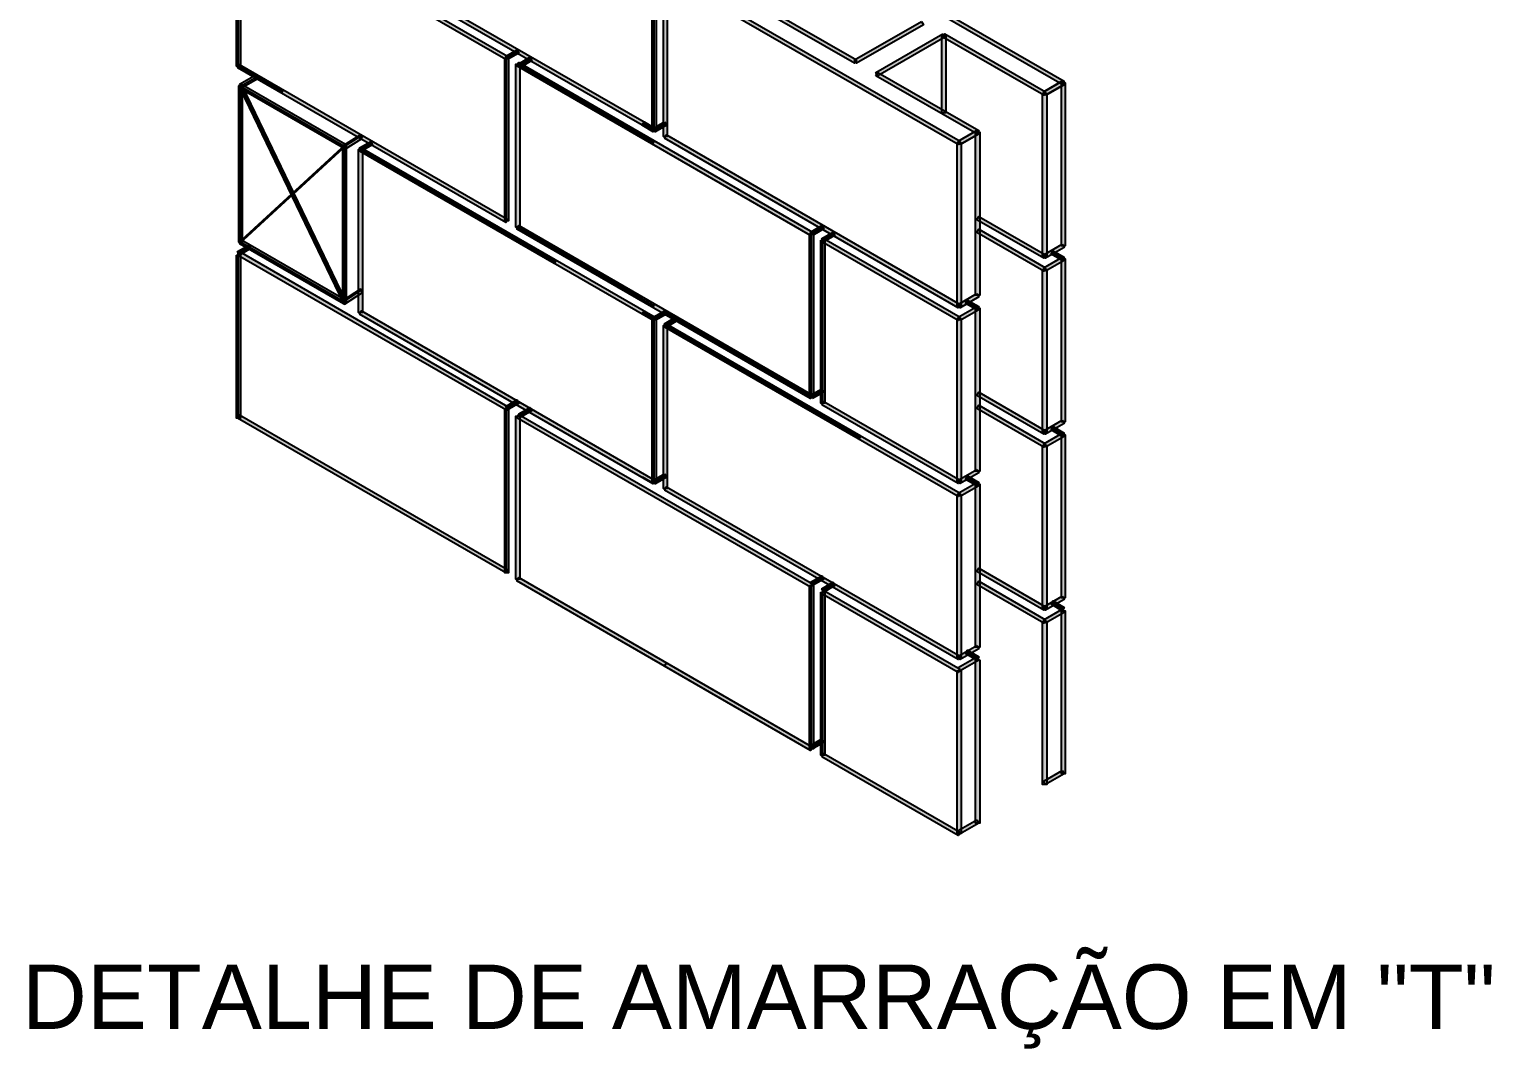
# Model space of a CAD drawing. Extents: x 0 to 119, y 0 to 84.
# Drawn here: x 50.27 to 57.08, y 52.25 to 57.01 of the extents above; entities that cross this region are included whole.
import ezdxf

# ---------------------------------------------------------------- set-up
doc = ezdxf.new("R2010")
doc.units = 0
doc.header["$MEASUREMENT"] = 0
doc.layers.add('3', color=7, linetype='CONTINUOUS')
doc.styles.add('TQS_ARIAL', font='arial.ttf')

msp = doc.modelspace()

# ---------------------------------------------------------------- linework, layer by layer
at = {"layer": '3', "color": 7, "linetype": 'Continuous'}
for p, q in [((51.241024, 56.83422), (51.241024, 57.59422)), ((53.17712, 56.536414), (53.177119, 57.296414)), ((52.489886, 56.873189), (52.541848, 56.903189)), ((51.241024, 56.83422), (51.44887, 56.71422)), ((52.489886, 56.113189), (52.489886, 56.873189)), ((52.541848, 56.843189), (53.17712, 56.476414)), ((52.550849, 56.837995), (52.602811, 56.867995)), ((51.250024, 56.741137), (51.326137, 56.78508)), ((51.250024, 56.015922), (51.250024, 56.741137)), ((51.250024, 56.741137), (51.734998, 56.461137)), ((51.250024, 56.741137), (51.734998, 56.461137)), ((51.254524, 56.733343), (51.734999, 55.73592)), ((51.254524, 56.733343), (51.734999, 55.73592)), ((53.125158, 56.566414), (53.17712, 56.536414)), ((53.17712, 56.536414), (53.229081, 56.566414)), ((51.734998, 56.461137), (51.818497, 56.514541)), ((51.734998, 56.461137), (51.818497, 56.514541)), ((51.809203, 56.445908), (51.861165, 56.475908)), ((51.250024, 56.015922), (51.734998, 56.461137)), ((51.250024, 56.015922), (51.734998, 56.461137)), ((51.734999, 55.73592), (51.734998, 56.461137)), ((51.809203, 56.445908), (52.71529, 55.922778)), ((52.541849, 56.08319), (53.17712, 55.716414)), ((53.910001, 56.053285), (53.961963, 56.083285)), ((51.241024, 55.962014), (51.292986, 55.992014)), ((51.250024, 56.015922), (51.734999, 55.73592)), ((53.910002, 55.293285), (53.910001, 56.053285)), ((53.961963, 56.023285), (54.013924, 56.053285)), ((53.961963, 55.263285), (53.961963, 56.023285)), ((51.241025, 55.19422), (51.241024, 55.95422)), ((51.734999, 55.74132), (51.818497, 55.794723)), ((51.734999, 55.74132), (51.818497, 55.794723)), ((53.125159, 55.686414), (53.17712, 55.656414)), ((53.142479, 55.676414), (53.17712, 55.656414)), ((53.142479, 55.676414), (53.17712, 55.656414)), ((53.17712, 55.656414), (53.229082, 55.686414)), ((53.17712, 54.896414), (53.17712, 55.656414)), ((53.229082, 55.686414), (53.910002, 55.293285)), ((53.229082, 55.626414), (53.281043, 55.656414)), ((53.229082, 55.626414), (54.135168, 55.103285)), ((53.910002, 55.293285), (53.961963, 55.323285)), ((52.489887, 55.240983), (52.541848, 55.270983)), ((52.489887, 54.473189), (52.489887, 55.233189)), ((53.122079, 54.920259), (53.17404, 54.890259)), ((53.139399, 54.910259), (53.17404, 54.890259)), ((53.139399, 54.910259), (53.17404, 54.890259)), ((53.17712, 54.896414), (53.229082, 54.926414)), ((53.910002, 54.421079), (53.961964, 54.451079)), ((53.910002, 53.653285), (53.910002, 54.413285)), ((53.961964, 53.623285), (53.961964, 54.383285)), ((53.910002, 53.661079), (53.961964, 53.691079))]:
    msp.add_line(p, q, dxfattribs=at)
for points in [[(51.232024, 57.59422), (51.250024, 57.59422), (51.250024, 56.83422), (51.232024, 56.83422), (51.232024, 57.59422)], [(52.494386, 56.880983), (52.485386, 56.865394), (51.236524, 57.586426), (51.245524, 57.602014), (52.494386, 56.880983)], [(53.709555, 57.53862), (53.718555, 57.554209), (55.086709, 56.764305), (55.077709, 56.748717), (53.709555, 57.53862)], [(51.82162, 57.30862), (51.83062, 57.324208), (53.129658, 56.574209), (53.120658, 56.55862), (51.82162, 57.30862)], [(53.18612, 56.536414), (53.16812, 56.536414), (53.168119, 57.296414), (53.186119, 57.296414), (53.18612, 56.536414)], [(53.220081, 57.266414), (53.238081, 57.266414), (53.238081, 56.506414), (53.220081, 56.506414), (53.220081, 57.266414)], [(54.601735, 56.484305), (54.592735, 56.468717), (53.224581, 57.25862), (53.233581, 57.274209), (54.601735, 56.484305)], [(54.118888, 56.863076), (54.109888, 56.847488), (53.397786, 57.25862), (53.406786, 57.274209), (54.118888, 56.863076)], [(54.421657, 57.043076), (54.430657, 57.027488), (54.118888, 56.847488), (54.109888, 56.863076), (54.421657, 57.043076)], [(54.521657, 56.985341), (54.530657, 56.969753), (54.218888, 56.789753), (54.209888, 56.805341), (54.521657, 56.985341)], [(54.517157, 56.977547), (54.535157, 56.977547), (54.535158, 56.617547), (54.517158, 56.617547), (54.517157, 56.977547)], [(55.000106, 56.714305), (54.991106, 56.698717), (54.521657, 56.969753), (54.530657, 56.985341), (55.000106, 56.714305)], [(52.494386, 56.865394), (52.485386, 56.880983), (52.537348, 56.910983), (52.546348, 56.895394), (52.494386, 56.865394)], [(52.555349, 56.830201), (52.546349, 56.845789), (52.598311, 56.875789), (52.607311, 56.860201), (52.555349, 56.830201)], [(51.236524, 56.826426), (51.245524, 56.842014), (52.494385, 56.120981), (52.485385, 56.105392), (51.236524, 56.826426)], [(52.480886, 56.873189), (52.498886, 56.873189), (52.498886, 56.113189), (52.480886, 56.113189), (52.480886, 56.873189)], [(52.480886, 56.873189), (52.498886, 56.873189), (52.498886, 56.113189), (52.480886, 56.113189), (52.480886, 56.873189)], [(52.532848, 56.843189), (52.550848, 56.843189), (52.550848, 56.083189), (52.532848, 56.083189), (52.532848, 56.843189)], [(52.532848, 56.843189), (52.550848, 56.843189), (52.550848, 56.083189), (52.532848, 56.083189), (52.532848, 56.843189)], [(52.550848, 56.083189), (52.532848, 56.083189), (52.532848, 56.843189), (52.550848, 56.843189), (52.550848, 56.083189)], [(53.914501, 56.061079), (53.905501, 56.045491), (52.537348, 56.835394), (52.546348, 56.850983), (53.914501, 56.061079)], [(51.259024, 56.741137), (51.241024, 56.741137), (51.241024, 56.015922), (51.259024, 56.015922), (51.259024, 56.741137)], [(51.330637, 56.777286), (51.321637, 56.792874), (51.245524, 56.748931), (51.254524, 56.733343), (51.330637, 56.777286)], [(51.730498, 56.453343), (51.739498, 56.468931), (51.254524, 56.748931), (51.245524, 56.733343), (51.730498, 56.453343)], [(51.730499, 55.728126), (51.739499, 55.743714), (51.259024, 56.741137), (51.250024, 56.725549), (51.730499, 55.728126)], [(54.209888, 56.789753), (54.218888, 56.805341), (54.688337, 56.534305), (54.679337, 56.518717), (54.209888, 56.789753)], [(55.000606, 56.697851), (54.990606, 56.715171), (55.077209, 56.765171), (55.087209, 56.747851), (55.000606, 56.697851)], [(55.000106, 56.698717), (54.991106, 56.714305), (55.077709, 56.764305), (55.086709, 56.748717), (55.000106, 56.698717)], [(55.073209, 56.756511), (55.091209, 56.756511), (55.091209, 55.996511), (55.073209, 55.996511), (55.073209, 56.756511)], [(54.985606, 56.706511), (55.005606, 56.706511), (55.005607, 55.946511), (54.985607, 55.946511), (54.985606, 56.706511)], [(53.18162, 56.544209), (53.17262, 56.52862), (53.120658, 56.55862), (53.129658, 56.574209), (53.18162, 56.544209)], [(53.224581, 56.574209), (53.233581, 56.55862), (53.18162, 56.52862), (53.17262, 56.544209), (53.224581, 56.574209)], [(54.602235, 56.467851), (54.592235, 56.485171), (54.678837, 56.535171), (54.688837, 56.517851), (54.602235, 56.467851)], [(51.730498, 56.453343), (51.739498, 56.468931), (51.254524, 56.023716), (51.245524, 56.008127), (51.730498, 56.453343)], [(51.818497, 56.498952), (51.809497, 56.514541), (51.725998, 56.461137), (51.734998, 56.445549), (51.818497, 56.498952)], [(51.813703, 56.438114), (51.804703, 56.453702), (51.856665, 56.483702), (51.865665, 56.468114), (51.813703, 56.438114)], [(53.224581, 56.49862), (53.233581, 56.514209), (54.601735, 55.724305), (54.592735, 55.708717), (53.224581, 56.49862)], [(54.606235, 55.716511), (54.588235, 55.716511), (54.588235, 56.476511), (54.606235, 56.476511), (54.606235, 55.716511)], [(54.601735, 56.468717), (54.592735, 56.484305), (54.679337, 56.534305), (54.688337, 56.518717), (54.601735, 56.468717)], [(54.673837, 56.526511), (54.693837, 56.526511), (54.693838, 55.766511), (54.673838, 55.766511), (54.673837, 56.526511)], [(51.725999, 55.73592), (51.743999, 55.73592), (51.743998, 56.461137), (51.725998, 56.461137), (51.725999, 55.73592)], [(51.800203, 56.445908), (51.818203, 56.445908), (51.818204, 55.685908), (51.800204, 55.685908), (51.800203, 56.445908)], [(51.800203, 56.445908), (51.818203, 56.445908), (51.818204, 55.685908), (51.800204, 55.685908), (51.800203, 56.445908)], [(51.818204, 55.685908), (51.800204, 55.685908), (51.800203, 56.445908), (51.818203, 56.445908), (51.818204, 55.685908)], [(52.71979, 55.930573), (52.71079, 55.914984), (51.804703, 56.438114), (51.813703, 56.453702), (52.71979, 55.930573)], [(52.71979, 55.930573), (52.71079, 55.914984), (51.804703, 56.438114), (51.813703, 56.453702), (52.71979, 55.930573)], [(53.181857, 55.663798), (53.172857, 55.64821), (51.804703, 56.438114), (51.813703, 56.453702), (53.181857, 55.663798)], [(54.679337, 56.118717), (54.688337, 56.134305), (55.000107, 55.954305), (54.991107, 55.938717), (54.679337, 56.118717)], [(53.914502, 55.301079), (53.905502, 55.285491), (52.537349, 56.075396), (52.546349, 56.090984), (53.914502, 55.301079)], [(53.914501, 56.045491), (53.905501, 56.061079), (53.957463, 56.091079), (53.966463, 56.075491), (53.914501, 56.045491)], [(53.966463, 56.015491), (53.957463, 56.031079), (54.009424, 56.061079), (54.018424, 56.045491), (53.966463, 56.015491)], [(55.000107, 55.894305), (54.991107, 55.878717), (54.679337, 56.058717), (54.688337, 56.074305), (55.000107, 55.894305)], [(51.245524, 55.95422), (51.236524, 55.969809), (51.288486, 55.999809), (51.297486, 55.98422), (51.245524, 55.95422)], [(51.254524, 56.023716), (51.245524, 56.008127), (51.730499, 55.728126), (51.739499, 55.743714), (51.254524, 56.023716)], [(53.901001, 56.053285), (53.919001, 56.053285), (53.919002, 55.293285), (53.901002, 55.293285), (53.901001, 56.053285)], [(53.901001, 56.053285), (53.919001, 56.053285), (53.919002, 55.293285), (53.901002, 55.293285), (53.901001, 56.053285)], [(53.952963, 56.023285), (53.970963, 56.023285), (53.970963, 55.263285), (53.952963, 55.263285), (53.952963, 56.023285)], [(53.952963, 56.023285), (53.970963, 56.023285), (53.970963, 55.263285), (53.952963, 55.263285), (53.952963, 56.023285)], [(54.601735, 55.664305), (54.592735, 55.648717), (53.957463, 56.015491), (53.966463, 56.031079), (54.601735, 55.664305)], [(55.077709, 56.004305), (55.086709, 55.988717), (55.000107, 55.938717), (54.991107, 55.954305), (55.077709, 56.004305)], [(55.077709, 56.004305), (55.086709, 55.988717), (55.000107, 55.938717), (54.991107, 55.954305), (55.077709, 56.004305)], [(51.232024, 55.95422), (51.250024, 55.95422), (51.250025, 55.19422), (51.232025, 55.19422), (51.232024, 55.95422)], [(52.494387, 55.248777), (52.485387, 55.233189), (51.236524, 55.95422), (51.245524, 55.969809), (52.494387, 55.248777)], [(55.000107, 55.878717), (54.991107, 55.894305), (55.077709, 55.944305), (55.086709, 55.928717), (55.000107, 55.878717)], [(55.025748, 55.958717), (55.034748, 55.974305), (55.086709, 55.944305), (55.077709, 55.928717), (55.025748, 55.958717)], [(55.073209, 55.936511), (55.091209, 55.936511), (55.091209, 55.176511), (55.073209, 55.176511), (55.073209, 55.936511)], [(54.985607, 55.886511), (55.005607, 55.886511), (55.005607, 55.126511), (54.985607, 55.126511), (54.985607, 55.886511)], [(51.818497, 55.779135), (51.809497, 55.794723), (51.725999, 55.74132), (51.734999, 55.725731), (51.818497, 55.779135)], [(54.679337, 55.774305), (54.688338, 55.758717), (54.601735, 55.708717), (54.592735, 55.724305), (54.679337, 55.774305)], [(54.679337, 55.774305), (54.688338, 55.758717), (54.601735, 55.708717), (54.592735, 55.724305), (54.679337, 55.774305)], [(54.627376, 55.728717), (54.636376, 55.744305), (54.688338, 55.714305), (54.679338, 55.698717), (54.627376, 55.728717)], [(51.804704, 55.678114), (51.813704, 55.693702), (53.181857, 54.903798), (53.172857, 54.88821), (51.804704, 55.678114)], [(53.18162, 55.664209), (53.17262, 55.64862), (53.120659, 55.67862), (53.129659, 55.694209), (53.18162, 55.664209)], [(53.18612, 54.896414), (53.16812, 54.896414), (53.16812, 55.656414), (53.18612, 55.656414), (53.18612, 54.896414)], [(53.18162, 55.64862), (53.17262, 55.664209), (53.224582, 55.694209), (53.233582, 55.67862), (53.18162, 55.64862)], [(53.181857, 55.64821), (53.172857, 55.663798), (53.224582, 55.694209), (53.233582, 55.67862), (53.181857, 55.64821)], [(53.181857, 55.64821), (53.172857, 55.663798), (53.224582, 55.694209), (53.233582, 55.67862), (53.181857, 55.64821)], [(53.914502, 55.301079), (53.905502, 55.285491), (53.224582, 55.67862), (53.233582, 55.694209), (53.914502, 55.301079)], [(53.914502, 55.301079), (53.905502, 55.285491), (53.224582, 55.67862), (53.233582, 55.694209), (53.914502, 55.301079)], [(53.233582, 55.61862), (53.224582, 55.634209), (53.276543, 55.664209), (53.285543, 55.64862), (53.233582, 55.61862)], [(54.606235, 54.896511), (54.588235, 54.896511), (54.588235, 55.656511), (54.606235, 55.656511), (54.606235, 54.896511)], [(54.606235, 54.896511), (54.588235, 54.896511), (54.588235, 55.656511), (54.606235, 55.656511), (54.606235, 54.896511)], [(54.601735, 55.648717), (54.592735, 55.664305), (54.679338, 55.714305), (54.688338, 55.698717), (54.601735, 55.648717)], [(54.673838, 55.706511), (54.693838, 55.706511), (54.693838, 54.946511), (54.673838, 54.946511), (54.673838, 55.706511)], [(53.220082, 55.626414), (53.238082, 55.626414), (53.238082, 54.866414), (53.220082, 54.866414), (53.220082, 55.626414)], [(53.220082, 55.626414), (53.238082, 55.626414), (53.238082, 54.866414), (53.220082, 54.866414), (53.220082, 55.626414)], [(53.238082, 54.866414), (53.220082, 54.866414), (53.220082, 55.626414), (53.238082, 55.626414), (53.238082, 54.866414)], [(54.139668, 55.111079), (54.130668, 55.095491), (53.224582, 55.61862), (53.233582, 55.634209), (54.139668, 55.111079)], [(54.139668, 55.111079), (54.130668, 55.095491), (53.224582, 55.61862), (53.233582, 55.634209), (54.139668, 55.111079)], [(54.601735, 54.844305), (54.592735, 54.828717), (53.224582, 55.61862), (53.233582, 55.634209), (54.601735, 54.844305)], [(53.914502, 55.285491), (53.905502, 55.301079), (53.957463, 55.331079), (53.966463, 55.315491), (53.914502, 55.285491)], [(54.679338, 55.298717), (54.688338, 55.314305), (55.000107, 55.134305), (54.991107, 55.118717), (54.679338, 55.298717)], [(52.494387, 55.233189), (52.485387, 55.248777), (52.537348, 55.278777), (52.546348, 55.263189), (52.494387, 55.233189)], [(52.55535, 55.197995), (52.54635, 55.213583), (52.598311, 55.243583), (52.607311, 55.227995), (52.55535, 55.197995)], [(53.957463, 55.255491), (53.966463, 55.271079), (54.601735, 54.904305), (54.592735, 54.888717), (53.957463, 55.255491)], [(55.000107, 55.074305), (54.991107, 55.058717), (54.679338, 55.238717), (54.688338, 55.254305), (55.000107, 55.074305)], [(51.236525, 55.19422), (51.245525, 55.209809), (52.494386, 54.488775), (52.485386, 54.473187), (51.236525, 55.19422)], [(52.480887, 55.233189), (52.498887, 55.233189), (52.498887, 54.473189), (52.480887, 54.473189), (52.480887, 55.233189)], [(52.480887, 55.233189), (52.498887, 55.233189), (52.498887, 54.473189), (52.480887, 54.473189), (52.480887, 55.233189)], [(52.532848, 55.203189), (52.550848, 55.203189), (52.550849, 54.443189), (52.532849, 54.443189), (52.532848, 55.203189)], [(52.532848, 55.203189), (52.550848, 55.203189), (52.550849, 54.443189), (52.532849, 54.443189), (52.532848, 55.203189)], [(52.550849, 54.443189), (52.532849, 54.443189), (52.532848, 55.203189), (52.550848, 55.203189), (52.550849, 54.443189)], [(53.914502, 54.421079), (53.905502, 54.405491), (52.537348, 55.195394), (52.546348, 55.210983), (53.914502, 54.421079)], [(55.077709, 55.184305), (55.086709, 55.168717), (55.000107, 55.118717), (54.991107, 55.134305), (55.077709, 55.184305)], [(55.077709, 55.184305), (55.086709, 55.168717), (55.000107, 55.118717), (54.991107, 55.134305), (55.077709, 55.184305)], [(55.000107, 55.058717), (54.991107, 55.074305), (55.077709, 55.124305), (55.086709, 55.108717), (55.000107, 55.058717)], [(55.000107, 55.058717), (54.991107, 55.074305), (55.077709, 55.124305), (55.086709, 55.108717), (55.000107, 55.058717)], [(55.025748, 55.138717), (55.034748, 55.154305), (55.086709, 55.124305), (55.077709, 55.108717), (55.025748, 55.138717)], [(55.073209, 55.116511), (55.091209, 55.116511), (55.09121, 54.356511), (55.07321, 54.356511), (55.073209, 55.116511)], [(55.073209, 55.116511), (55.091209, 55.116511), (55.09121, 54.356511), (55.07321, 54.356511), (55.073209, 55.116511)], [(54.985607, 55.066511), (55.005607, 55.066511), (55.005607, 54.306511), (54.985607, 54.306511), (54.985607, 55.066511)], [(54.985607, 55.066511), (55.005607, 55.066511), (55.005607, 54.306511), (54.985607, 54.306511), (54.985607, 55.066511)], [(53.224582, 54.934209), (53.233582, 54.91862), (53.18162, 54.88862), (53.17262, 54.904209), (53.224582, 54.934209)], [(53.224582, 54.934209), (53.233582, 54.91862), (53.181857, 54.88821), (53.172857, 54.903798), (53.224582, 54.934209)], [(53.224582, 54.934209), (53.233582, 54.91862), (53.181857, 54.88821), (53.172857, 54.903798), (53.224582, 54.934209)], [(54.679338, 54.954305), (54.688338, 54.938717), (54.601735, 54.888717), (54.592735, 54.904305), (54.679338, 54.954305)], [(54.627376, 54.908717), (54.636376, 54.924305), (54.688338, 54.894305), (54.679338, 54.878717), (54.627376, 54.908717)], [(53.224582, 54.85862), (53.233582, 54.874209), (54.601736, 54.084305), (54.592736, 54.068717), (53.224582, 54.85862)], [(54.606236, 54.076511), (54.588236, 54.076511), (54.588235, 54.836511), (54.606235, 54.836511), (54.606236, 54.076511)], [(54.606236, 54.076511), (54.588236, 54.076511), (54.588235, 54.836511), (54.606235, 54.836511), (54.606236, 54.076511)], [(54.601735, 54.828717), (54.592735, 54.844305), (54.679338, 54.894305), (54.688338, 54.878717), (54.601735, 54.828717)], [(54.601735, 54.828717), (54.592735, 54.844305), (54.679338, 54.894305), (54.688338, 54.878717), (54.601735, 54.828717)], [(54.673838, 54.886511), (54.693838, 54.886511), (54.693838, 54.126511), (54.673838, 54.126511), (54.673838, 54.886511)], [(54.673838, 54.886511), (54.693838, 54.886511), (54.693838, 54.126511), (54.673838, 54.126511), (54.673838, 54.886511)], [(54.679338, 54.478717), (54.688338, 54.494305), (55.000107, 54.314305), (54.991107, 54.298717), (54.679338, 54.478717)], [(54.679338, 54.478717), (54.688338, 54.494305), (55.000107, 54.314305), (54.991107, 54.298717), (54.679338, 54.478717)], [(53.914502, 53.661079), (53.905502, 53.645491), (52.537349, 54.435396), (52.546349, 54.450984), (53.914502, 53.661079)], [(53.914502, 54.413285), (53.905502, 54.428873), (53.957464, 54.458874), (53.966464, 54.443285), (53.914502, 54.413285)], [(53.966464, 54.383285), (53.957464, 54.398874), (54.009425, 54.428874), (54.018425, 54.413285), (53.966464, 54.383285)], [(55.000107, 54.254305), (54.991107, 54.238717), (54.679338, 54.418717), (54.688338, 54.434305), (55.000107, 54.254305)], [(53.901002, 54.413285), (53.919002, 54.413285), (53.919002, 53.653285), (53.901002, 53.653285), (53.901002, 54.413285)], [(53.901002, 54.413285), (53.919002, 54.413285), (53.919002, 53.653285), (53.901002, 53.653285), (53.901002, 54.413285)], [(53.952964, 54.383285), (53.970964, 54.383285), (53.970964, 53.623285), (53.952964, 53.623285), (53.952964, 54.383285)], [(53.952964, 54.383285), (53.970964, 54.383285), (53.970964, 53.623285), (53.952964, 53.623285), (53.952964, 54.383285)], [(54.601736, 54.024305), (54.592736, 54.008717), (53.957464, 54.375491), (53.966464, 54.391079), (54.601736, 54.024305)], [(55.07771, 54.364305), (55.08671, 54.348717), (55.000107, 54.298717), (54.991107, 54.314305), (55.07771, 54.364305)], [(55.07771, 54.364305), (55.08671, 54.348717), (55.000107, 54.298717), (54.991107, 54.314305), (55.07771, 54.364305)], [(55.07771, 54.364305), (55.08671, 54.348717), (55.000107, 54.298717), (54.991107, 54.314305), (55.07771, 54.364305)], [(55.000107, 54.238717), (54.991107, 54.254305), (55.07771, 54.304305), (55.08671, 54.288717), (55.000107, 54.238717)], [(55.025748, 54.326511), (55.034748, 54.3421), (55.08671, 54.3121), (55.07771, 54.296511), (55.025748, 54.326511)], [(55.07321, 54.296511), (55.09121, 54.296511), (55.09121, 53.536511), (55.07321, 53.536511), (55.07321, 54.296511)], [(54.985607, 54.246511), (55.005607, 54.246511), (55.005608, 53.486511), (54.985608, 53.486511), (54.985607, 54.246511)], [(54.679338, 54.134305), (54.688338, 54.118717), (54.601736, 54.068717), (54.592736, 54.084305), (54.679338, 54.134305)], [(54.679338, 54.134305), (54.688338, 54.118717), (54.601736, 54.068717), (54.592736, 54.084305), (54.679338, 54.134305)], [(54.627377, 54.096511), (54.636377, 54.112099), (54.688338, 54.082099), (54.679338, 54.066511), (54.627377, 54.096511)], [(53.914502, 53.661079), (53.905502, 53.645491), (53.224582, 54.03862), (53.233582, 54.054209), (53.914502, 53.661079)], [(54.606236, 53.256511), (54.588236, 53.256511), (54.588236, 54.016511), (54.606236, 54.016511), (54.606236, 53.256511)], [(54.606236, 53.256511), (54.588236, 53.256511), (54.588236, 54.016511), (54.606236, 54.016511), (54.606236, 53.256511)], [(54.601736, 54.016511), (54.592736, 54.032099), (54.679338, 54.082099), (54.688338, 54.066511), (54.601736, 54.016511)], [(54.673838, 54.066511), (54.693838, 54.066511), (54.693839, 53.306511), (54.673839, 53.306511), (54.673838, 54.066511)], [(53.914502, 53.653285), (53.905502, 53.668873), (53.957464, 53.698874), (53.966464, 53.683285), (53.914502, 53.653285)], [(53.957464, 53.615491), (53.966464, 53.631079), (54.601736, 53.264305), (54.592736, 53.248717), (53.957464, 53.615491)], [(55.07771, 53.5521), (55.08671, 53.536511), (55.000108, 53.486511), (54.991108, 53.5021), (55.07771, 53.5521)], [(55.07771, 53.5521), (55.08671, 53.536511), (55.000108, 53.486511), (54.991108, 53.5021), (55.07771, 53.5521)], [(54.679339, 53.322099), (54.688339, 53.306511), (54.601736, 53.256511), (54.592736, 53.272099), (54.679339, 53.322099)]]:
    msp.add_lwpolyline(points, dxfattribs=at)
for points in [[(51.232024, 57.59422), (51.250024, 57.59422), (51.250024, 56.83422)], [(51.232024, 57.59422), (51.250024, 56.83422), (51.232024, 56.83422)], [(51.232024, 57.59422), (51.232024, 56.83422), (51.232024, 57.59422)], [(52.494386, 56.880983), (51.236524, 57.586426), (51.245524, 57.602014)], [(52.494386, 56.880983), (52.485386, 56.865394), (51.236524, 57.586426)], [(52.494386, 56.880983), (51.245524, 57.602014), (52.494386, 56.880983)], [(53.709555, 57.53862), (53.718555, 57.554209), (55.086709, 56.764305)], [(53.709555, 57.53862), (55.086709, 56.764305), (55.077709, 56.748717)], [(53.709555, 57.53862), (55.077709, 56.748717), (53.709555, 57.53862)], [(51.82162, 57.30862), (51.83062, 57.324208), (53.129658, 56.574209)], [(51.82162, 57.30862), (53.129658, 56.574209), (53.120658, 56.55862)], [(51.82162, 57.30862), (53.120658, 56.55862), (51.82162, 57.30862)], [(53.18612, 56.536414), (53.16812, 56.536414), (53.168119, 57.296414)], [(53.18612, 56.536414), (53.168119, 57.296414), (53.186119, 57.296414)], [(53.18612, 56.536414), (53.186119, 57.296414), (53.18612, 56.536414)], [(53.220081, 57.266414), (53.238081, 57.266414), (53.238081, 56.506414)], [(53.220081, 57.266414), (53.238081, 56.506414), (53.220081, 56.506414)], [(53.220081, 57.266414), (53.220081, 56.506414), (53.220081, 57.266414)], [(54.601735, 56.484305), (53.224581, 57.25862), (53.233581, 57.274209)], [(54.601735, 56.484305), (54.592735, 56.468717), (53.224581, 57.25862)], [(54.601735, 56.484305), (53.233581, 57.274209), (54.601735, 56.484305)], [(54.118888, 56.863076), (53.397786, 57.25862), (53.406786, 57.274209)], [(54.118888, 56.863076), (54.109888, 56.847488), (53.397786, 57.25862)], [(54.118888, 56.863076), (53.406786, 57.274209), (54.118888, 56.863076)], [(54.421657, 57.043076), (54.118888, 56.847488), (54.109888, 56.863076)], [(54.421657, 57.043076), (54.109888, 56.863076), (54.421657, 57.043076)], [(54.421657, 57.043076), (54.430657, 57.027488), (54.118888, 56.847488)], [(54.521657, 56.985341), (54.218888, 56.789753), (54.209888, 56.805341)], [(54.521657, 56.985341), (54.209888, 56.805341), (54.521657, 56.985341)], [(54.521657, 56.985341), (54.530657, 56.969753), (54.218888, 56.789753)], [(54.517157, 56.977547), (54.535157, 56.977547), (54.535158, 56.617547)], [(54.517157, 56.977547), (54.535158, 56.617547), (54.517158, 56.617547)], [(54.517157, 56.977547), (54.517158, 56.617547), (54.517157, 56.977547)], [(55.000106, 56.714305), (54.521657, 56.969753), (54.530657, 56.985341)], [(55.000106, 56.714305), (54.991106, 56.698717), (54.521657, 56.969753)], [(55.000106, 56.714305), (54.530657, 56.985341), (55.000106, 56.714305)], [(52.494386, 56.865394), (52.485386, 56.880983), (52.537348, 56.910983)], [(52.494386, 56.865394), (52.537348, 56.910983), (52.546348, 56.895394)], [(52.494386, 56.865394), (52.546348, 56.895394), (52.494386, 56.865394)], [(52.555349, 56.830201), (52.546349, 56.845789), (52.598311, 56.875789)], [(52.555349, 56.830201), (52.598311, 56.875789), (52.607311, 56.860201)], [(51.236524, 56.826426), (51.245524, 56.842014), (52.494385, 56.120981)], [(51.236524, 56.826426), (52.494385, 56.120981), (52.485385, 56.105392)], [(51.236524, 56.826426), (52.485385, 56.105392), (51.236524, 56.826426)], [(52.480886, 56.873189), (52.498886, 56.873189), (52.498886, 56.113189)], [(52.480886, 56.873189), (52.498886, 56.113189), (52.480886, 56.113189)], [(52.480886, 56.873189), (52.480886, 56.113189), (52.480886, 56.873189)], [(52.480886, 56.873189), (52.498886, 56.873189), (52.498886, 56.113189)], [(52.480886, 56.873189), (52.498886, 56.113189), (52.480886, 56.113189)], [(52.480886, 56.873189), (52.480886, 56.113189), (52.480886, 56.873189)], [(52.532848, 56.843189), (52.550848, 56.843189), (52.550848, 56.083189)], [(52.532848, 56.843189), (52.550848, 56.083189), (52.532848, 56.083189)], [(52.532848, 56.843189), (52.532848, 56.083189), (52.532848, 56.843189)], [(52.532848, 56.843189), (52.550848, 56.843189), (52.550848, 56.083189)], [(52.532848, 56.843189), (52.550848, 56.083189), (52.532848, 56.083189)], [(52.532848, 56.843189), (52.532848, 56.083189), (52.532848, 56.843189)], [(52.550848, 56.083189), (52.532848, 56.083189), (52.532848, 56.843189)], [(52.550848, 56.083189), (52.532848, 56.843189), (52.550848, 56.843189)], [(53.914501, 56.061079), (52.537348, 56.835394), (52.546348, 56.850983)], [(53.914501, 56.061079), (53.905501, 56.045491), (52.537348, 56.835394)], [(53.914501, 56.061079), (52.546348, 56.850983), (53.914501, 56.061079)], [(52.550848, 56.083189), (52.550848, 56.843189), (52.550848, 56.083189)], [(52.555349, 56.830201), (52.607311, 56.860201), (52.555349, 56.830201)], [(51.259024, 56.741137), (51.241024, 56.741137), (51.241024, 56.015922)], [(51.259024, 56.741137), (51.241024, 56.015922), (51.259024, 56.015922)], [(51.330637, 56.777286), (51.321637, 56.792874), (51.245524, 56.748931)], [(51.330637, 56.777286), (51.245524, 56.748931), (51.254524, 56.733343)], [(51.730498, 56.453343), (51.254524, 56.748931), (51.245524, 56.733343)], [(51.730499, 55.728126), (51.259024, 56.741137), (51.250024, 56.725549)], [(51.330637, 56.777286), (51.254524, 56.733343), (51.330637, 56.777286)], [(51.730498, 56.453343), (51.739498, 56.468931), (51.254524, 56.748931)], [(51.259024, 56.741137), (51.259024, 56.015922), (51.259024, 56.741137)], [(51.730499, 55.728126), (51.739499, 55.743714), (51.259024, 56.741137)], [(54.209888, 56.789753), (54.218888, 56.805341), (54.688337, 56.534305)], [(54.209888, 56.789753), (54.688337, 56.534305), (54.679337, 56.518717)], [(54.209888, 56.789753), (54.679337, 56.518717), (54.209888, 56.789753)], [(55.000606, 56.697851), (54.990606, 56.715171), (55.077209, 56.765171)], [(55.000106, 56.698717), (54.991106, 56.714305), (55.077709, 56.764305)], [(55.000106, 56.698717), (55.077709, 56.764305), (55.086709, 56.748717)], [(55.000106, 56.698717), (55.086709, 56.748717), (55.000106, 56.698717)], [(55.000606, 56.697851), (55.077209, 56.765171), (55.087209, 56.747851)], [(55.000606, 56.697851), (55.087209, 56.747851), (55.000606, 56.697851)], [(55.073209, 56.756511), (55.091209, 56.756511), (55.091209, 55.996511)], [(55.073209, 56.756511), (55.091209, 55.996511), (55.073209, 55.996511)], [(55.073209, 56.756511), (55.073209, 55.996511), (55.073209, 56.756511)], [(51.730498, 56.453343), (51.245524, 56.733343), (51.730498, 56.453343)], [(51.730499, 55.728126), (51.250024, 56.725549), (51.730499, 55.728126)], [(54.985606, 56.706511), (55.005606, 56.706511), (55.005607, 55.946511)], [(54.985606, 56.706511), (55.005607, 55.946511), (54.985607, 55.946511)], [(54.985606, 56.706511), (54.985607, 55.946511), (54.985606, 56.706511)], [(53.18162, 56.544209), (53.120658, 56.55862), (53.129658, 56.574209)], [(53.18162, 56.544209), (53.17262, 56.52862), (53.120658, 56.55862)], [(53.18162, 56.544209), (53.129658, 56.574209), (53.18162, 56.544209)], [(53.224581, 56.574209), (53.18162, 56.52862), (53.17262, 56.544209)], [(53.224581, 56.574209), (53.17262, 56.544209), (53.224581, 56.574209)], [(53.224581, 56.574209), (53.233581, 56.55862), (53.18162, 56.52862)], [(54.602235, 56.467851), (54.592235, 56.485171), (54.678837, 56.535171)], [(54.602235, 56.467851), (54.678837, 56.535171), (54.688837, 56.517851)], [(51.730498, 56.453343), (51.739498, 56.468931), (51.254524, 56.023716)], [(51.818497, 56.498952), (51.809497, 56.514541), (51.725998, 56.461137)], [(51.818497, 56.498952), (51.725998, 56.461137), (51.734998, 56.445549)], [(51.818497, 56.498952), (51.734998, 56.445549), (51.818497, 56.498952)], [(51.813703, 56.438114), (51.804703, 56.453702), (51.856665, 56.483702)], [(51.813703, 56.438114), (51.856665, 56.483702), (51.865665, 56.468114)], [(51.813703, 56.438114), (51.865665, 56.468114), (51.813703, 56.438114)], [(53.224581, 56.49862), (53.233581, 56.514209), (54.601735, 55.724305)], [(53.224581, 56.49862), (54.601735, 55.724305), (54.592735, 55.708717)], [(53.224581, 56.49862), (54.592735, 55.708717), (53.224581, 56.49862)], [(54.606235, 55.716511), (54.588235, 55.716511), (54.588235, 56.476511)], [(54.606235, 55.716511), (54.588235, 56.476511), (54.606235, 56.476511)], [(54.601735, 56.468717), (54.592735, 56.484305), (54.679337, 56.534305)], [(54.601735, 56.468717), (54.679337, 56.534305), (54.688337, 56.518717)], [(54.601735, 56.468717), (54.688337, 56.518717), (54.601735, 56.468717)], [(54.602235, 56.467851), (54.688837, 56.517851), (54.602235, 56.467851)], [(54.606235, 55.716511), (54.606235, 56.476511), (54.606235, 55.716511)], [(54.673837, 56.526511), (54.693837, 56.526511), (54.693838, 55.766511)], [(54.673837, 56.526511), (54.693838, 55.766511), (54.673838, 55.766511)], [(54.673837, 56.526511), (54.673838, 55.766511), (54.673837, 56.526511)], [(51.730498, 56.453343), (51.254524, 56.023716), (51.245524, 56.008127)], [(51.730498, 56.453343), (51.245524, 56.008127), (51.730498, 56.453343)], [(51.725999, 55.73592), (51.743998, 56.461137), (51.725998, 56.461137)], [(51.725999, 55.73592), (51.725998, 56.461137), (51.725999, 55.73592)], [(51.725999, 55.73592), (51.743999, 55.73592), (51.743998, 56.461137)], [(51.800203, 56.445908), (51.818203, 56.445908), (51.818204, 55.685908)], [(51.800203, 56.445908), (51.818204, 55.685908), (51.800204, 55.685908)], [(51.800203, 56.445908), (51.800204, 55.685908), (51.800203, 56.445908)], [(51.800203, 56.445908), (51.818203, 56.445908), (51.818204, 55.685908)], [(51.800203, 56.445908), (51.818204, 55.685908), (51.800204, 55.685908)], [(51.800203, 56.445908), (51.800204, 55.685908), (51.800203, 56.445908)], [(51.818204, 55.685908), (51.800204, 55.685908), (51.800203, 56.445908)], [(51.818204, 55.685908), (51.800203, 56.445908), (51.818203, 56.445908)], [(52.71979, 55.930573), (51.804703, 56.438114), (51.813703, 56.453702)], [(52.71979, 55.930573), (51.804703, 56.438114), (51.813703, 56.453702)], [(53.181857, 55.663798), (51.804703, 56.438114), (51.813703, 56.453702)], [(52.71979, 55.930573), (52.71079, 55.914984), (51.804703, 56.438114)], [(52.71979, 55.930573), (52.71079, 55.914984), (51.804703, 56.438114)], [(53.181857, 55.663798), (53.172857, 55.64821), (51.804703, 56.438114)], [(52.71979, 55.930573), (51.813703, 56.453702), (52.71979, 55.930573)], [(52.71979, 55.930573), (51.813703, 56.453702), (52.71979, 55.930573)], [(53.181857, 55.663798), (51.813703, 56.453702), (53.181857, 55.663798)], [(51.818204, 55.685908), (51.818203, 56.445908), (51.818204, 55.685908)], [(54.679337, 56.118717), (54.688337, 56.134305), (55.000107, 55.954305)], [(53.914502, 55.301079), (52.537349, 56.075396), (52.546349, 56.090984)], [(53.914502, 55.301079), (53.905502, 55.285491), (52.537349, 56.075396)], [(53.914502, 55.301079), (52.546349, 56.090984), (53.914502, 55.301079)], [(53.914501, 56.045491), (53.905501, 56.061079), (53.957463, 56.091079)], [(53.914501, 56.045491), (53.957463, 56.091079), (53.966463, 56.075491)], [(53.914501, 56.045491), (53.966463, 56.075491), (53.914501, 56.045491)], [(53.966463, 56.015491), (53.957463, 56.031079), (54.009424, 56.061079)], [(53.966463, 56.015491), (54.009424, 56.061079), (54.018424, 56.045491)], [(54.679337, 56.118717), (55.000107, 55.954305), (54.991107, 55.938717)], [(54.679337, 56.118717), (54.991107, 55.938717), (54.679337, 56.118717)], [(55.000107, 55.894305), (54.679337, 56.058717), (54.688337, 56.074305)], [(55.000107, 55.894305), (54.991107, 55.878717), (54.679337, 56.058717)], [(55.000107, 55.894305), (54.688337, 56.074305), (55.000107, 55.894305)], [(51.245524, 55.95422), (51.236524, 55.969809), (51.288486, 55.999809)], [(51.254524, 56.023716), (51.245524, 56.008127), (51.730499, 55.728126)], [(51.245524, 55.95422), (51.288486, 55.999809), (51.297486, 55.98422)], [(51.254524, 56.023716), (51.730499, 55.728126), (51.739499, 55.743714)], [(51.254524, 56.023716), (51.739499, 55.743714), (51.254524, 56.023716)], [(53.901001, 56.053285), (53.919001, 56.053285), (53.919002, 55.293285)], [(53.901001, 56.053285), (53.919002, 55.293285), (53.901002, 55.293285)], [(53.901001, 56.053285), (53.901002, 55.293285), (53.901001, 56.053285)], [(53.901001, 56.053285), (53.919001, 56.053285), (53.919002, 55.293285)], [(53.901001, 56.053285), (53.919002, 55.293285), (53.901002, 55.293285)], [(53.901001, 56.053285), (53.901002, 55.293285), (53.901001, 56.053285)], [(53.952963, 56.023285), (53.970963, 56.023285), (53.970963, 55.263285)], [(53.952963, 56.023285), (53.970963, 55.263285), (53.952963, 55.263285)], [(53.952963, 56.023285), (53.952963, 55.263285), (53.952963, 56.023285)], [(53.952963, 56.023285), (53.970963, 56.023285), (53.970963, 55.263285)], [(53.952963, 56.023285), (53.970963, 55.263285), (53.952963, 55.263285)], [(53.952963, 56.023285), (53.952963, 55.263285), (53.952963, 56.023285)], [(54.601735, 55.664305), (53.957463, 56.015491), (53.966463, 56.031079)], [(54.601735, 55.664305), (54.592735, 55.648717), (53.957463, 56.015491)], [(53.966463, 56.015491), (54.018424, 56.045491), (53.966463, 56.015491)], [(54.601735, 55.664305), (53.966463, 56.031079), (54.601735, 55.664305)], [(55.077709, 56.004305), (55.000107, 55.938717), (54.991107, 55.954305)], [(55.077709, 56.004305), (54.991107, 55.954305), (55.077709, 56.004305)], [(55.077709, 56.004305), (55.000107, 55.938717), (54.991107, 55.954305)], [(55.077709, 56.004305), (54.991107, 55.954305), (55.077709, 56.004305)], [(55.077709, 56.004305), (55.086709, 55.988717), (55.000107, 55.938717)], [(55.077709, 56.004305), (55.086709, 55.988717), (55.000107, 55.938717)], [(51.232024, 55.95422), (51.250024, 55.95422), (51.250025, 55.19422)], [(51.232024, 55.95422), (51.250025, 55.19422), (51.232025, 55.19422)], [(51.232024, 55.95422), (51.232025, 55.19422), (51.232024, 55.95422)], [(52.494387, 55.248777), (51.236524, 55.95422), (51.245524, 55.969809)], [(52.494387, 55.248777), (52.485387, 55.233189), (51.236524, 55.95422)], [(51.245524, 55.95422), (51.297486, 55.98422), (51.245524, 55.95422)], [(52.494387, 55.248777), (51.245524, 55.969809), (52.494387, 55.248777)], [(55.000107, 55.878717), (54.991107, 55.894305), (55.077709, 55.944305)], [(55.000107, 55.878717), (55.077709, 55.944305), (55.086709, 55.928717)], [(55.000107, 55.878717), (55.086709, 55.928717), (55.000107, 55.878717)], [(55.025748, 55.958717), (55.034748, 55.974305), (55.086709, 55.944305)], [(55.025748, 55.958717), (55.086709, 55.944305), (55.077709, 55.928717)], [(55.025748, 55.958717), (55.077709, 55.928717), (55.025748, 55.958717)], [(55.073209, 55.936511), (55.091209, 55.936511), (55.091209, 55.176511)], [(55.073209, 55.936511), (55.091209, 55.176511), (55.073209, 55.176511)], [(55.073209, 55.936511), (55.073209, 55.176511), (55.073209, 55.936511)], [(54.985607, 55.886511), (55.005607, 55.886511), (55.005607, 55.126511)], [(54.985607, 55.886511), (55.005607, 55.126511), (54.985607, 55.126511)], [(54.985607, 55.886511), (54.985607, 55.126511), (54.985607, 55.886511)], [(51.818497, 55.779135), (51.809497, 55.794723), (51.725999, 55.74132)], [(51.818497, 55.779135), (51.725999, 55.74132), (51.734999, 55.725731)], [(51.818497, 55.779135), (51.734999, 55.725731), (51.818497, 55.779135)], [(54.679337, 55.774305), (54.601735, 55.708717), (54.592735, 55.724305)], [(54.679337, 55.774305), (54.592735, 55.724305), (54.679337, 55.774305)], [(54.679337, 55.774305), (54.601735, 55.708717), (54.592735, 55.724305)], [(54.679337, 55.774305), (54.592735, 55.724305), (54.679337, 55.774305)], [(54.679337, 55.774305), (54.688338, 55.758717), (54.601735, 55.708717)], [(54.679337, 55.774305), (54.688338, 55.758717), (54.601735, 55.708717)], [(54.627376, 55.728717), (54.636376, 55.744305), (54.688338, 55.714305)], [(54.627376, 55.728717), (54.688338, 55.714305), (54.679338, 55.698717)], [(54.627376, 55.728717), (54.679338, 55.698717), (54.627376, 55.728717)], [(51.804704, 55.678114), (51.813704, 55.693702), (53.181857, 54.903798)], [(51.804704, 55.678114), (53.181857, 54.903798), (53.172857, 54.88821)], [(51.804704, 55.678114), (53.172857, 54.88821), (51.804704, 55.678114)], [(53.18162, 55.664209), (53.120659, 55.67862), (53.129659, 55.694209)], [(53.18162, 55.664209), (53.17262, 55.64862), (53.120659, 55.67862)], [(53.18162, 55.664209), (53.129659, 55.694209), (53.18162, 55.664209)], [(53.18612, 54.896414), (53.16812, 54.896414), (53.16812, 55.656414)], [(53.18612, 54.896414), (53.16812, 55.656414), (53.18612, 55.656414)], [(53.18162, 55.64862), (53.17262, 55.664209), (53.224582, 55.694209)], [(53.181857, 55.64821), (53.172857, 55.663798), (53.224582, 55.694209)], [(53.181857, 55.64821), (53.172857, 55.663798), (53.224582, 55.694209)], [(53.18162, 55.64862), (53.224582, 55.694209), (53.233582, 55.67862)], [(53.18162, 55.64862), (53.233582, 55.67862), (53.18162, 55.64862)], [(53.181857, 55.64821), (53.224582, 55.694209), (53.233582, 55.67862)], [(53.181857, 55.64821), (53.224582, 55.694209), (53.233582, 55.67862)], [(53.181857, 55.64821), (53.233582, 55.67862), (53.181857, 55.64821)], [(53.181857, 55.64821), (53.233582, 55.67862), (53.181857, 55.64821)], [(53.18612, 54.896414), (53.18612, 55.656414), (53.18612, 54.896414)], [(53.914502, 55.301079), (53.224582, 55.67862), (53.233582, 55.694209)], [(53.914502, 55.301079), (53.224582, 55.67862), (53.233582, 55.694209)], [(53.914502, 55.301079), (53.905502, 55.285491), (53.224582, 55.67862)], [(53.914502, 55.301079), (53.905502, 55.285491), (53.224582, 55.67862)], [(53.233582, 55.61862), (53.224582, 55.634209), (53.276543, 55.664209)], [(53.914502, 55.301079), (53.233582, 55.694209), (53.914502, 55.301079)], [(53.914502, 55.301079), (53.233582, 55.694209), (53.914502, 55.301079)], [(53.233582, 55.61862), (53.276543, 55.664209), (53.285543, 55.64862)], [(54.606235, 54.896511), (54.588235, 54.896511), (54.588235, 55.656511)], [(54.606235, 54.896511), (54.588235, 55.656511), (54.606235, 55.656511)], [(54.606235, 54.896511), (54.588235, 54.896511), (54.588235, 55.656511)], [(54.606235, 54.896511), (54.588235, 55.656511), (54.606235, 55.656511)], [(54.601735, 55.648717), (54.592735, 55.664305), (54.679338, 55.714305)], [(54.601735, 55.648717), (54.679338, 55.714305), (54.688338, 55.698717)], [(54.601735, 55.648717), (54.688338, 55.698717), (54.601735, 55.648717)], [(54.606235, 54.896511), (54.606235, 55.656511), (54.606235, 54.896511)], [(54.606235, 54.896511), (54.606235, 55.656511), (54.606235, 54.896511)], [(54.673838, 55.706511), (54.693838, 55.706511), (54.693838, 54.946511)], [(54.673838, 55.706511), (54.693838, 54.946511), (54.673838, 54.946511)], [(54.673838, 55.706511), (54.673838, 54.946511), (54.673838, 55.706511)], [(53.220082, 55.626414), (53.238082, 55.626414), (53.238082, 54.866414)], [(53.220082, 55.626414), (53.238082, 54.866414), (53.220082, 54.866414)], [(53.220082, 55.626414), (53.220082, 54.866414), (53.220082, 55.626414)], [(53.220082, 55.626414), (53.238082, 55.626414), (53.238082, 54.866414)], [(53.220082, 55.626414), (53.238082, 54.866414), (53.220082, 54.866414)], [(53.220082, 55.626414), (53.220082, 54.866414), (53.220082, 55.626414)], [(53.238082, 54.866414), (53.220082, 54.866414), (53.220082, 55.626414)], [(53.238082, 54.866414), (53.220082, 55.626414), (53.238082, 55.626414)], [(54.139668, 55.111079), (53.224582, 55.61862), (53.233582, 55.634209)], [(54.139668, 55.111079), (53.224582, 55.61862), (53.233582, 55.634209)], [(54.601735, 54.844305), (53.224582, 55.61862), (53.233582, 55.634209)], [(54.139668, 55.111079), (54.130668, 55.095491), (53.224582, 55.61862)], [(54.139668, 55.111079), (54.130668, 55.095491), (53.224582, 55.61862)], [(54.601735, 54.844305), (54.592735, 54.828717), (53.224582, 55.61862)], [(53.233582, 55.61862), (53.285543, 55.64862), (53.233582, 55.61862)], [(54.139668, 55.111079), (53.233582, 55.634209), (54.139668, 55.111079)], [(54.139668, 55.111079), (53.233582, 55.634209), (54.139668, 55.111079)], [(54.601735, 54.844305), (53.233582, 55.634209), (54.601735, 54.844305)], [(53.238082, 54.866414), (53.238082, 55.626414), (53.238082, 54.866414)], [(53.914502, 55.285491), (53.905502, 55.301079), (53.957463, 55.331079)], [(53.914502, 55.285491), (53.957463, 55.331079), (53.966463, 55.315491)], [(53.914502, 55.285491), (53.966463, 55.315491), (53.914502, 55.285491)], [(54.679338, 55.298717), (54.688338, 55.314305), (55.000107, 55.134305)], [(52.494387, 55.233189), (52.485387, 55.248777), (52.537348, 55.278777)], [(52.494387, 55.233189), (52.537348, 55.278777), (52.546348, 55.263189)], [(52.494387, 55.233189), (52.546348, 55.263189), (52.494387, 55.233189)], [(52.55535, 55.197995), (52.54635, 55.213583), (52.598311, 55.243583)], [(52.55535, 55.197995), (52.598311, 55.243583), (52.607311, 55.227995)], [(53.957463, 55.255491), (53.966463, 55.271079), (54.601735, 54.904305)], [(53.957463, 55.255491), (54.601735, 54.904305), (54.592735, 54.888717)], [(53.957463, 55.255491), (54.592735, 54.888717), (53.957463, 55.255491)], [(54.679338, 55.298717), (55.000107, 55.134305), (54.991107, 55.118717)], [(54.679338, 55.298717), (54.991107, 55.118717), (54.679338, 55.298717)], [(55.000107, 55.074305), (54.679338, 55.238717), (54.688338, 55.254305)], [(55.000107, 55.074305), (54.688338, 55.254305), (55.000107, 55.074305)], [(51.236525, 55.19422), (51.245525, 55.209809), (52.494386, 54.488775)], [(51.236525, 55.19422), (52.494386, 54.488775), (52.485386, 54.473187)], [(51.236525, 55.19422), (52.485386, 54.473187), (51.236525, 55.19422)], [(52.480887, 55.233189), (52.498887, 55.233189), (52.498887, 54.473189)], [(52.480887, 55.233189), (52.498887, 54.473189), (52.480887, 54.473189)], [(52.480887, 55.233189), (52.480887, 54.473189), (52.480887, 55.233189)], [(52.480887, 55.233189), (52.498887, 55.233189), (52.498887, 54.473189)], [(52.480887, 55.233189), (52.498887, 54.473189), (52.480887, 54.473189)], [(52.480887, 55.233189), (52.480887, 54.473189), (52.480887, 55.233189)], [(52.532848, 55.203189), (52.550848, 55.203189), (52.550849, 54.443189)], [(52.532848, 55.203189), (52.550849, 54.443189), (52.532849, 54.443189)], [(52.532848, 55.203189), (52.532849, 54.443189), (52.532848, 55.203189)], [(52.532848, 55.203189), (52.550848, 55.203189), (52.550849, 54.443189)], [(52.532848, 55.203189), (52.550849, 54.443189), (52.532849, 54.443189)], [(52.532848, 55.203189), (52.532849, 54.443189), (52.532848, 55.203189)], [(52.550849, 54.443189), (52.532849, 54.443189), (52.532848, 55.203189)], [(52.550849, 54.443189), (52.532848, 55.203189), (52.550848, 55.203189)], [(53.914502, 54.421079), (52.537348, 55.195394), (52.546348, 55.210983)], [(53.914502, 54.421079), (53.905502, 54.405491), (52.537348, 55.195394)], [(53.914502, 54.421079), (52.546348, 55.210983), (53.914502, 54.421079)], [(52.550849, 54.443189), (52.550848, 55.203189), (52.550849, 54.443189)], [(52.55535, 55.197995), (52.607311, 55.227995), (52.55535, 55.197995)], [(55.000107, 55.074305), (54.991107, 55.058717), (54.679338, 55.238717)], [(55.077709, 55.184305), (55.000107, 55.118717), (54.991107, 55.134305)], [(55.077709, 55.184305), (54.991107, 55.134305), (55.077709, 55.184305)], [(55.077709, 55.184305), (55.000107, 55.118717), (54.991107, 55.134305)], [(55.077709, 55.184305), (54.991107, 55.134305), (55.077709, 55.184305)], [(55.077709, 55.184305), (55.086709, 55.168717), (55.000107, 55.118717)], [(55.077709, 55.184305), (55.086709, 55.168717), (55.000107, 55.118717)], [(55.000107, 55.058717), (54.991107, 55.074305), (55.077709, 55.124305)], [(55.000107, 55.058717), (54.991107, 55.074305), (55.077709, 55.124305)], [(55.000107, 55.058717), (55.077709, 55.124305), (55.086709, 55.108717)], [(55.000107, 55.058717), (55.077709, 55.124305), (55.086709, 55.108717)], [(55.000107, 55.058717), (55.086709, 55.108717), (55.000107, 55.058717)], [(55.000107, 55.058717), (55.086709, 55.108717), (55.000107, 55.058717)], [(55.025748, 55.138717), (55.034748, 55.154305), (55.086709, 55.124305)], [(55.025748, 55.138717), (55.086709, 55.124305), (55.077709, 55.108717)], [(55.025748, 55.138717), (55.077709, 55.108717), (55.025748, 55.138717)], [(55.073209, 55.116511), (55.091209, 55.116511), (55.09121, 54.356511)], [(55.073209, 55.116511), (55.09121, 54.356511), (55.07321, 54.356511)], [(55.073209, 55.116511), (55.07321, 54.356511), (55.073209, 55.116511)], [(55.073209, 55.116511), (55.091209, 55.116511), (55.09121, 54.356511)], [(55.073209, 55.116511), (55.09121, 54.356511), (55.07321, 54.356511)], [(55.073209, 55.116511), (55.07321, 54.356511), (55.073209, 55.116511)], [(54.985607, 55.066511), (55.005607, 55.066511), (55.005607, 54.306511)], [(54.985607, 55.066511), (55.005607, 54.306511), (54.985607, 54.306511)], [(54.985607, 55.066511), (54.985607, 54.306511), (54.985607, 55.066511)], [(54.985607, 55.066511), (55.005607, 55.066511), (55.005607, 54.306511)], [(54.985607, 55.066511), (55.005607, 54.306511), (54.985607, 54.306511)], [(54.985607, 55.066511), (54.985607, 54.306511), (54.985607, 55.066511)], [(53.224582, 54.934209), (53.18162, 54.88862), (53.17262, 54.904209)], [(53.224582, 54.934209), (53.17262, 54.904209), (53.224582, 54.934209)], [(53.224582, 54.934209), (53.181857, 54.88821), (53.172857, 54.903798)], [(53.224582, 54.934209), (53.172857, 54.903798), (53.224582, 54.934209)], [(53.224582, 54.934209), (53.181857, 54.88821), (53.172857, 54.903798)], [(53.224582, 54.934209), (53.172857, 54.903798), (53.224582, 54.934209)], [(53.224582, 54.934209), (53.233582, 54.91862), (53.18162, 54.88862)], [(53.224582, 54.934209), (53.233582, 54.91862), (53.181857, 54.88821)], [(53.224582, 54.934209), (53.233582, 54.91862), (53.181857, 54.88821)], [(54.679338, 54.954305), (54.601735, 54.888717), (54.592735, 54.904305)], [(54.679338, 54.954305), (54.592735, 54.904305), (54.679338, 54.954305)], [(54.679338, 54.954305), (54.688338, 54.938717), (54.601735, 54.888717)], [(54.627376, 54.908717), (54.636376, 54.924305), (54.688338, 54.894305)], [(54.627376, 54.908717), (54.688338, 54.894305), (54.679338, 54.878717)], [(54.627376, 54.908717), (54.679338, 54.878717), (54.627376, 54.908717)], [(53.224582, 54.85862), (53.233582, 54.874209), (54.601736, 54.084305)], [(53.224582, 54.85862), (54.601736, 54.084305), (54.592736, 54.068717)], [(53.224582, 54.85862), (54.592736, 54.068717), (53.224582, 54.85862)], [(54.606236, 54.076511), (54.588236, 54.076511), (54.588235, 54.836511)], [(54.606236, 54.076511), (54.588235, 54.836511), (54.606235, 54.836511)], [(54.606236, 54.076511), (54.588236, 54.076511), (54.588235, 54.836511)], [(54.606236, 54.076511), (54.588235, 54.836511), (54.606235, 54.836511)], [(54.601735, 54.828717), (54.592735, 54.844305), (54.679338, 54.894305)], [(54.601735, 54.828717), (54.592735, 54.844305), (54.679338, 54.894305)], [(54.601735, 54.828717), (54.679338, 54.894305), (54.688338, 54.878717)], [(54.601735, 54.828717), (54.679338, 54.894305), (54.688338, 54.878717)], [(54.601735, 54.828717), (54.688338, 54.878717), (54.601735, 54.828717)], [(54.601735, 54.828717), (54.688338, 54.878717), (54.601735, 54.828717)], [(54.606236, 54.076511), (54.606235, 54.836511), (54.606236, 54.076511)], [(54.606236, 54.076511), (54.606235, 54.836511), (54.606236, 54.076511)], [(54.673838, 54.886511), (54.693838, 54.886511), (54.693838, 54.126511)], [(54.673838, 54.886511), (54.693838, 54.126511), (54.673838, 54.126511)], [(54.673838, 54.886511), (54.673838, 54.126511), (54.673838, 54.886511)], [(54.673838, 54.886511), (54.693838, 54.886511), (54.693838, 54.126511)], [(54.673838, 54.886511), (54.693838, 54.126511), (54.673838, 54.126511)], [(54.673838, 54.886511), (54.673838, 54.126511), (54.673838, 54.886511)], [(54.679338, 54.478717), (54.688338, 54.494305), (55.000107, 54.314305)], [(54.679338, 54.478717), (54.688338, 54.494305), (55.000107, 54.314305)], [(53.914502, 53.661079), (52.537349, 54.435396), (52.546349, 54.450984)], [(53.914502, 53.661079), (53.905502, 53.645491), (52.537349, 54.435396)], [(53.914502, 53.661079), (52.546349, 54.450984), (53.914502, 53.661079)], [(53.914502, 54.413285), (53.905502, 54.428873), (53.957464, 54.458874)], [(53.914502, 54.413285), (53.957464, 54.458874), (53.966464, 54.443285)], [(53.914502, 54.413285), (53.966464, 54.443285), (53.914502, 54.413285)], [(53.966464, 54.383285), (53.957464, 54.398874), (54.009425, 54.428874)], [(53.966464, 54.383285), (54.009425, 54.428874), (54.018425, 54.413285)], [(54.679338, 54.478717), (55.000107, 54.314305), (54.991107, 54.298717)], [(54.679338, 54.478717), (54.991107, 54.298717), (54.679338, 54.478717)], [(54.679338, 54.478717), (55.000107, 54.314305), (54.991107, 54.298717)], [(54.679338, 54.478717), (54.991107, 54.298717), (54.679338, 54.478717)], [(55.000107, 54.254305), (54.679338, 54.418717), (54.688338, 54.434305)], [(55.000107, 54.254305), (54.688338, 54.434305), (55.000107, 54.254305)], [(53.901002, 54.413285), (53.919002, 54.413285), (53.919002, 53.653285)], [(53.901002, 54.413285), (53.919002, 53.653285), (53.901002, 53.653285)], [(53.901002, 54.413285), (53.901002, 53.653285), (53.901002, 54.413285)], [(53.901002, 54.413285), (53.919002, 54.413285), (53.919002, 53.653285)], [(53.901002, 54.413285), (53.919002, 53.653285), (53.901002, 53.653285)], [(53.901002, 54.413285), (53.901002, 53.653285), (53.901002, 54.413285)], [(53.952964, 54.383285), (53.970964, 54.383285), (53.970964, 53.623285)], [(53.952964, 54.383285), (53.970964, 53.623285), (53.952964, 53.623285)], [(53.952964, 54.383285), (53.952964, 53.623285), (53.952964, 54.383285)], [(53.952964, 54.383285), (53.970964, 54.383285), (53.970964, 53.623285)], [(53.952964, 54.383285), (53.970964, 53.623285), (53.952964, 53.623285)], [(53.952964, 54.383285), (53.952964, 53.623285), (53.952964, 54.383285)], [(54.601736, 54.024305), (53.957464, 54.375491), (53.966464, 54.391079)], [(54.601736, 54.024305), (54.592736, 54.008717), (53.957464, 54.375491)], [(53.966464, 54.383285), (54.018425, 54.413285), (53.966464, 54.383285)], [(54.601736, 54.024305), (53.966464, 54.391079), (54.601736, 54.024305)], [(55.000107, 54.254305), (54.991107, 54.238717), (54.679338, 54.418717)], [(55.07771, 54.364305), (55.000107, 54.298717), (54.991107, 54.314305)], [(55.07771, 54.364305), (54.991107, 54.314305), (55.07771, 54.364305)], [(55.07771, 54.364305), (55.000107, 54.298717), (54.991107, 54.314305)], [(55.07771, 54.364305), (54.991107, 54.314305), (55.07771, 54.364305)], [(55.07771, 54.364305), (55.000107, 54.298717), (54.991107, 54.314305)], [(55.07771, 54.364305), (54.991107, 54.314305), (55.07771, 54.364305)], [(55.07771, 54.364305), (55.08671, 54.348717), (55.000107, 54.298717)], [(55.07771, 54.364305), (55.08671, 54.348717), (55.000107, 54.298717)], [(55.07771, 54.364305), (55.08671, 54.348717), (55.000107, 54.298717)], [(55.000107, 54.238717), (54.991107, 54.254305), (55.07771, 54.304305)], [(55.000107, 54.238717), (55.07771, 54.304305), (55.08671, 54.288717)], [(55.000107, 54.238717), (55.08671, 54.288717), (55.000107, 54.238717)], [(55.025748, 54.326511), (55.034748, 54.3421), (55.08671, 54.3121)], [(55.025748, 54.326511), (55.08671, 54.3121), (55.07771, 54.296511)], [(55.025748, 54.326511), (55.07771, 54.296511), (55.025748, 54.326511)], [(55.07321, 54.296511), (55.09121, 54.296511), (55.09121, 53.536511)], [(55.07321, 54.296511), (55.09121, 53.536511), (55.07321, 53.536511)], [(55.07321, 54.296511), (55.07321, 53.536511), (55.07321, 54.296511)], [(54.985607, 54.246511), (55.005607, 54.246511), (55.005608, 53.486511)], [(54.985607, 54.246511), (55.005608, 53.486511), (54.985608, 53.486511)], [(54.985607, 54.246511), (54.985608, 53.486511), (54.985607, 54.246511)], [(54.679338, 54.134305), (54.601736, 54.068717), (54.592736, 54.084305)], [(54.679338, 54.134305), (54.592736, 54.084305), (54.679338, 54.134305)], [(54.679338, 54.134305), (54.601736, 54.068717), (54.592736, 54.084305)], [(54.679338, 54.134305), (54.592736, 54.084305), (54.679338, 54.134305)], [(54.679338, 54.134305), (54.688338, 54.118717), (54.601736, 54.068717)], [(54.679338, 54.134305), (54.688338, 54.118717), (54.601736, 54.068717)], [(54.627377, 54.096511), (54.636377, 54.112099), (54.688338, 54.082099)], [(54.627377, 54.096511), (54.688338, 54.082099), (54.679338, 54.066511)], [(54.627377, 54.096511), (54.679338, 54.066511), (54.627377, 54.096511)], [(53.914502, 53.661079), (53.224582, 54.03862), (53.233582, 54.054209)], [(53.914502, 53.661079), (53.905502, 53.645491), (53.224582, 54.03862)], [(53.914502, 53.661079), (53.233582, 54.054209), (53.914502, 53.661079)], [(54.606236, 53.256511), (54.588236, 53.256511), (54.588236, 54.016511)], [(54.606236, 53.256511), (54.588236, 54.016511), (54.606236, 54.016511)], [(54.606236, 53.256511), (54.588236, 53.256511), (54.588236, 54.016511)], [(54.606236, 53.256511), (54.588236, 54.016511), (54.606236, 54.016511)], [(54.601736, 54.016511), (54.592736, 54.032099), (54.679338, 54.082099)], [(54.601736, 54.016511), (54.679338, 54.082099), (54.688338, 54.066511)], [(54.601736, 54.016511), (54.688338, 54.066511), (54.601736, 54.016511)], [(54.606236, 53.256511), (54.606236, 54.016511), (54.606236, 53.256511)], [(54.606236, 53.256511), (54.606236, 54.016511), (54.606236, 53.256511)], [(54.673838, 54.066511), (54.693838, 54.066511), (54.693839, 53.306511)], [(54.673838, 54.066511), (54.693839, 53.306511), (54.673839, 53.306511)], [(54.673838, 54.066511), (54.673839, 53.306511), (54.673838, 54.066511)], [(53.914502, 53.653285), (53.905502, 53.668873), (53.957464, 53.698874)], [(53.914502, 53.653285), (53.957464, 53.698874), (53.966464, 53.683285)], [(53.914502, 53.653285), (53.966464, 53.683285), (53.914502, 53.653285)], [(53.957464, 53.615491), (53.966464, 53.631079), (54.601736, 53.264305)], [(53.957464, 53.615491), (54.601736, 53.264305), (54.592736, 53.248717)], [(53.957464, 53.615491), (54.592736, 53.248717), (53.957464, 53.615491)], [(55.07771, 53.5521), (55.000108, 53.486511), (54.991108, 53.5021)], [(55.07771, 53.5521), (54.991108, 53.5021), (55.07771, 53.5521)], [(55.07771, 53.5521), (55.000108, 53.486511), (54.991108, 53.5021)], [(55.07771, 53.5521), (54.991108, 53.5021), (55.07771, 53.5521)], [(55.07771, 53.5521), (55.08671, 53.536511), (55.000108, 53.486511)], [(55.07771, 53.5521), (55.08671, 53.536511), (55.000108, 53.486511)], [(54.679339, 53.322099), (54.601736, 53.256511), (54.592736, 53.272099)], [(54.679339, 53.322099), (54.592736, 53.272099), (54.679339, 53.322099)], [(54.679339, 53.322099), (54.688339, 53.306511), (54.601736, 53.256511)]]:
    msp.add_solid(points, dxfattribs=at)

# ---------------------------------------------------------------- texts
at = {"layer": '3', "color": 7, "linetype": 'Continuous', "style": 'TQS_ARIAL'}
msp.add_text('DETALHE DE AMARRAÇÃO EM "T"', height=0.3, rotation=0.000025, dxfattribs=at).set_placement((50.232029, 52.347325))

doc.saveas('drawing.dxf')
